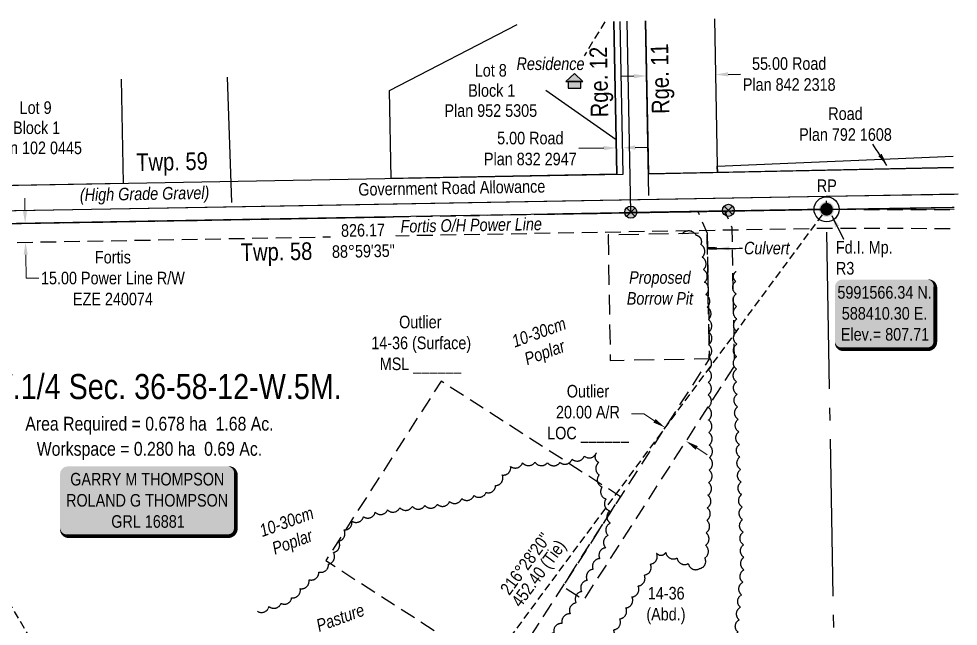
# Model space of a CAD drawing. Extents: x 586843 to 589212, y 5989473 to 5991718.
# Drawn here: x 587767 to 588515, y 5991234 to 5991718 of the extents above; entities that cross this region are included whole.
import ezdxf
from ezdxf.enums import TextEntityAlignment as Align

# ---------------------------------------------------------------- set-up
doc = ezdxf.new("R2010")
doc.units = 0
doc.header["$LTSCALE"] = 5
doc.header["$PDSIZE"] = 0.5
for name, pattern in [('0', [1, 1, 0]), ('foc-ACCESSROAD', [3.75, 2.5, -1.25]), ('foc-FLOWLINE', [3.75, 2.5, -1.25]), ('foc-QUARTERLINE', [33, 25, -3, 2, -3]), ('foc-TIELINE', [1.875, 1.25, -0.625]), ('HIDDEN2', [4.7625, 3.175, -1.5875]), ('POWERLINE5', [7.8, 2.4, -0.6, 0.6, -0.6, 0.6, -0.6, 2.4]), ('UG_PIPE', [1.875, 1.25, -0.625])]:
    doc.linetypes.add(name, pattern=pattern)
doc.layers.get('Defpoints').update_dxf_attribs({"color": 9})
for name, color, linetype in [('35', 37, 'Continuous'), ('AS-OWNER', 7, 'Continuous'), ('AS-PIPE-UG', 44, 'UG_PIPE'), ('AS-POWER', 104, 'foc-POWER'), ('AS-POWER-EXISTING', 72, 'POWERLINE5'), ('AS-RESIDENCE', 14, 'Continuous'), ('AS-TELUS', 224, 'foc-TEL'), ('C-AR', 13, 'foc-ACCESSROAD'), ('C-SYMBOL', 7, 'Continuous'), ('C-WS', 13, 'foc-ACCESSROAD'), ('CG-NOTES', 7, 'Continuous'), ('D-TXT', 6, 'Continuous'), ('DETAIL-T', 7, 'Continuous'), ('F-EZE', 190, 'foc-FLOWLINE'), ('L-AREAREQUIRED', 7, 'Continuous'), ('L-AREAWORK', 7, 'Continuous'), ('L-BD', 7, 'Continuous'), ('L-BD1', 253, 'Continuous'), ('L-MON', 1, 'Continuous'), ('L-ROAD-T', 7, 'Continuous'), ('L-SEC', 7, 'Continuous'), ('L-SECQ', 8, 'foc-QUARTERLINE'), ('L-TIE', 7, 'foc-TIELINE'), ('L-TITLEDB', 4, 'Continuous'), ('L-TITLEDB-T', 4, 'Continuous'), ('T-BUSH', 110, '0'), ('T-BUSH-T', 110, 'Continuous'), ('T-EXISTING RTF', 220, 'HIDDEN2'), ('T-EXISTING RTF-T', 220, 'Continuous')]:
    doc.layers.add(name, color=color, linetype=linetype)
for name, color, linetype, lineweight in [('AS-GENERAL', 48, 'Continuous', 18), ('C-AR-T', 13, 'Continuous', 9), ('C-WS-T', 13, 'Continuous', 9), ('F-RW-T', 190, 'Continuous', 9), ('F-WS-T', 190, 'Continuous', 9), ('T-TEXT', 48, 'Continuous', 18)]:
    doc.layers.add(name, color=color, linetype=linetype, lineweight=lineweight)
doc.layers.add('P-POWER BUFFER-T', color=7, linetype='Continuous', true_color=0x007000)
doc.styles.add('100L', font='ARIALN.TTF', dxfattribs={"height": 11})
doc.styles.add('175L', font='ARIALN.TTF', dxfattribs={"height": 20})
doc.styles.add('80', font='ARIALN.TTF', dxfattribs={"height": 10})
doc.styles.add('80CG', font='ARIALN.TTF', dxfattribs={"height": 10})
doc.styles.add('80L', font='ARIALN.TTF', dxfattribs={"height": 10})
doc.styles.add('80LS', font='ARIALNI.TTF', dxfattribs={"height": 10})
doc.styles.add('foc-LtypeFont', font='ARIALN.TTF', dxfattribs={"height": 7.35})
doc.linetypes.add('foc-POWER', pattern='A,6,-1,["P",foc-LtypeFont,S=0.2,R=0,X=-0.625,Y=-0.75],-1.24,4', length=12.24)
doc.linetypes.add('foc-POWER-NOLINE', pattern='A,0,-4,["P",foc-LtypeFont,S=0.2,R=0,X=-0.625,Y=-0.75],-8.24', length=12.24)
doc.linetypes.add('foc-TEL', pattern='A,2,-1,["T",foc-LtypeFont,S=0.2,R=0,X=-0.425,Y=-0.75],-1.24,8', length=12.24)
doc.linetypes.add('foc-TEL-NOLINE', pattern='A,0,-2,["T",foc-LtypeFont,S=0.2,R=0,X=-0.425,Y=-0.75],-10.24', length=12.24)
doc.dimstyles.new('Compass 5 000', dxfattribs={"dimscale": 5, "dimtxt": 9, "dimasz": 2, "dimexe": 0.2, "dimexo": 0.0625, "dimgap": 0.5, "dimtad": 0, "dimtih": 1, "dimtoh": 1, "dimzin": 0, "dimdsep": 46, "dimtxsty": '80CG', "dimcen": 0.1, "dimse1": 1, "dimse2": 1, "dimclrd": 256, "dimclrt": 256, "dimaunit": 1, "dimadec": 4, "dimazin": 0, "dimtfac": 0.06, "dimtofl": 0, "dimtmove": 0, "dimatfit": 1, "dimfxl": 0.2, "dimtolj": 1, "dimtzin": 0, "dimlwd": -1, "dimarcsym": 0})

# ---------------------------------------------------------------- blocks, each defined once
blk = doc.blocks.new('*D383')
at = {"layer": 'Defpoints', "color": 0, "transparency": 16777216}
for p in [(588196.05, 5991562.48), (588196.31, 5991547.49), (587772.01, 5991540.12)]:
    blk.add_point(p, dxfattribs=at)
at = {"layer": 'F-RW-T', "transparency": 16777216}
for p, q in [((587771.58, 5991565.11), (587771.4, 5991575.1)), ((587772.18, 5991530.12), (587772.51, 5991511.5)), ((587772.51, 5991511.5), (587782.51, 5991511.5))]:
    blk.add_line(p, q, dxfattribs=at)
for points in [[(587773.24, 5991565.14), (587769.91, 5991565.08), (587771.75, 5991555.11)], [(587773.85, 5991530.15), (587770.52, 5991530.09), (587772.01, 5991540.12)]]:
    blk.add_solid(points, dxfattribs=at)
at = {"layer": 'F-RW-T', "transparency": 16777216, "insert": (587841.65, 5991511.5), "char_height": 10, "attachment_point": 5, "style": '80CG'}
blk.add_mtext('\\A1;Fortis\\P15.00 Power Line R/W\\PEZE 240074', dxfattribs=at)
blk = doc.blocks.new('*D387')
at = {"layer": 'Defpoints', "color": 0, "transparency": 16777216}
for p in [(588321.78, 5991673.61), (588267.17, 5991654.03), (588322.13, 5991655.1)]:
    blk.add_point(p, dxfattribs=at)
at = {"layer": 'L-TITLEDB-T', "transparency": 16777216}
for p, q in [((588331.77, 5991673.81), (588341.77, 5991674)), ((588256.82, 5991672.36), (588246.82, 5991672.16))]:
    blk.add_line(p, q, dxfattribs=at)
for points in [[(588256.78, 5991674.02), (588256.85, 5991670.69), (588266.81, 5991672.55)], [(588331.74, 5991675.47), (588331.81, 5991672.14), (588321.78, 5991673.61)]]:
    blk.add_solid(points, dxfattribs=at)
at = {"layer": 'L-TITLEDB-T', "transparency": 16777216, "insert": (588380.52, 5991674), "char_height": 10, "attachment_point": 5, "style": '80CG'}
blk.add_mtext('\\A1;55.00 Road\\PPlan 842 2318', dxfattribs=at)
blk = doc.blocks.new('*D388')
at = {"layer": 'Defpoints', "color": 0, "transparency": 16777216}
for p in [(588241.82, 5991666.32), (588246.82, 5991666.42), (588242.81, 5991615.24)]:
    blk.add_point(p, dxfattribs=at)
at = {"layer": 'L-TITLEDB-T', "transparency": 16777216}
for p, q in [((588232.81, 5991615.05), (588212.99, 5991614.66)), ((588257.8, 5991615.53), (588267.8, 5991615.72))]:
    blk.add_line(p, q, dxfattribs=at)
for points in [[(588232.78, 5991616.71), (588232.84, 5991613.38), (588242.81, 5991615.24)], [(588257.77, 5991617.19), (588257.84, 5991613.86), (588247.81, 5991615.34)]]:
    blk.add_solid(points, dxfattribs=at)
at = {"layer": 'L-TITLEDB-T', "transparency": 16777216, "insert": (588174.25, 5991614.66), "char_height": 10, "attachment_point": 5, "style": '80CG', "bg_fill": 3, "box_fill_scale": 1.1, "bg_fill_color": 256, "bg_fill_true_color": 13158600, "bg_fill_transparency": 0}
blk.add_mtext('\\A1;5.00 Road\\PPlan 832 2947', dxfattribs=at)
blk = doc.blocks.new('fdia')
at = {"color": 255, "const_width": 1}
blk.add_lwpolyline([(-0.5, 0, 1), (0.5, 0, 1)], format="xyb", close=True, dxfattribs=at)
blk = doc.blocks.new('Fdiaa')
blk.add_blockref('fdia', (0, 0))
blk = doc.blocks.new('fdib')
at = {"color": 1, "const_width": 1.6}
blk.add_lwpolyline([(-0.4, 0, 1), (0.4, 0, 1)], format="xyb", close=True, dxfattribs=at)
at = {"color": 1}
blk.add_circle((0, 0), 0.8, dxfattribs=at)
blk = doc.blocks.new('Fdibb')
blk.add_blockref('fdib', (0, 0))
blk = doc.blocks.new('fdicc')
for name in ['Fdibb', 'Fdiaa']:
    blk.add_blockref(name, (0, 0))
blk = doc.blocks.new('FDI')
blk.add_blockref('fdicc', (0, 0))
blk = doc.blocks.new('POWERPOLE')
h = blk.add_hatch(color=255)
edge = h.paths.add_edge_path()
edge.add_arc((0, 0), 0.96, 0, 360)
at = {"linetype": 'Continuous'}
for p, q in [((0.68, -0.68), (-0.68, 0.68)), ((-0.68, -0.68), (0.68, 0.68))]:
    blk.add_line(p, q, dxfattribs=at)
blk.add_circle((0, 0), 0.96, dxfattribs=at)
blk = doc.blocks.new('*D389')
at = {"layer": 'C-AR-T', "transparency": 16777216}
for p, q in [((588264.76, 5991403.34), (588254.76, 5991403.34)), ((588273.17, 5991397.92), (588264.76, 5991403.34)), ((588306.79, 5991376.27), (588315.2, 5991370.85))]:
    blk.add_line(p, q, dxfattribs=at)
for points in [[(588274.07, 5991399.32), (588272.27, 5991396.52), (588281.58, 5991392.51)], [(588307.69, 5991377.67), (588305.89, 5991374.87), (588298.38, 5991381.68)]]:
    blk.add_solid(points, dxfattribs=at)
at = {"layer": 'Defpoints', "color": 0, "transparency": 16777216}
for p in [(588281.58, 5991392.51), (588276.1, 5991384.01), (588292.91, 5991373.18)]:
    blk.add_point(p, dxfattribs=at)
at = {"layer": 'C-AR-T', "transparency": 16777216, "insert": (588220.16, 5991403.34), "char_height": 10, "attachment_point": 5, "style": '80CG'}
blk.add_mtext('\\A1;Outlier\\P20.00 A/R\\PLOC ______', dxfattribs=at)
blk = doc.blocks.new('*U391')
h = blk.add_hatch(color=254)
edge = h.paths.add_edge_path()
edge.add_line((-34, -28.5), (34, -28.5))
edge.add_arc((34, -22.5), 6, 270, 360)
edge.add_line((40, -22.5), (40, 21))
edge.add_arc((34, 21), 6, 0, 90)
edge.add_line((34, 27), (-34, 27))
edge.add_arc((-34, 21), 6, 90, 180)
edge.add_line((-40, 21), (-40, -22.5))
edge.add_arc((-34, -22.5), 6, 180, 270)
at = {"color": 1, "flags": 128}
blk.add_lwpolyline([(-34, -28.5, 3, 3, 0), (34, -28.5, 3, 3, 0.414214), (40, -22.5, 3, 3, 0), (40, 21, 3, 0, 0.414214), (34, 27, 0, 0, 0), (-34, 27, 0, 0, 0.414214), (-40, 21, 0, 0, 0), (-40, -22.5, 0, 3, 0.414214)], format="xyseb", close=True, dxfattribs=at)
blk.add_lwpolyline([(-34.41, -21.21, 0, 10, 0), (0, 0, 5, 5, 0)], format="xyseb", dxfattribs=at)
at = {"color": 1, "style": '80'}
blk.add_attdef('ENTER_TEXT_001', (-36.68, -4.99), '', height=10, dxfattribs=at)
blk = doc.blocks.new('*U395')
h = blk.add_hatch(color=59)
edge = h.paths.add_edge_path()
edge.add_line((-64, -28.5), (64, -28.5))
edge.add_arc((64, -22.5), 6, 270, 360)
edge.add_line((70, -22.5), (70, 21))
edge.add_arc((64, 21), 6, 0, 90)
edge.add_line((64, 27), (-64, 27))
edge.add_arc((-64, 21), 6, 90, 180)
edge.add_line((-70, 21), (-70, -22.5))
edge.add_arc((-64, -22.5), 6, 180, 270)
at = {"color": 1, "flags": 128}
blk.add_lwpolyline([(-64, -28.5, 3, 3, 0), (64, -28.5, 3, 3, 0.414214), (70, -22.5, 3, 3, 0), (70, 21, 3, 0, 0.414214), (64, 27, 0, 0, 0), (-64, 27, 0, 0, 0.414214), (-70, 21, 0, 0, 0), (-70, -22.5, 0, 3, 0.414214)], format="xyseb", close=True, dxfattribs=at)
blk.add_lwpolyline([(-58.76, -20.99, 0, 7.5, 0), (0, 0, 0, 0, 0)], format="xyseb", dxfattribs=at)
at = {"color": 1, "style": '80'}
blk.add_attdef('ENTER_TEXT_001', (-36.68, -4.99), '', height=10, dxfattribs=at)
blk = doc.blocks.new('*U449')
at = {"layer": '35', "color": 3}
blk.add_circle((0, 0), 10, dxfattribs=at)
at = {"layer": '35', "color": 3, "style": '80'}
blk.add_attdef('RP_001', (-7.75, 13.78), '', height=10, dxfattribs=at)
blk = doc.blocks.new('res_occ')
for points in [[(0.1, 0.89), (-1.26, -0.37), (1.46, -0.37)], [(-0.9, -1.43), (1.1, -1.43), (1.1, -0.37), (-0.9, -0.37)]]:
    blk.add_hatch(color=14).paths.add_polyline_path(points)
at = {"color": 14}
for points in [[(0.1, 0.89), (-1.26, -0.37), (1.46, -0.37)], [(-0.9, -1.43), (1.1, -1.43), (1.1, -0.37), (-0.9, -0.37)]]:
    blk.add_lwpolyline(points, close=True, dxfattribs=at)

msp = doc.modelspace()

# ---------------------------------------------------------------- linework, layer by layer
at = {"flags": 128}
msp.add_lwpolyline([(588254.265, 5991564.033), (588332.055, 5991565.487)], dxfattribs=at)
at = {"layer": 'AS-GENERAL', "const_width": 1.999, "flags": 128}
msp.add_lwpolyline([(588322.945, 5991535.156), (588316.056, 5991535.23)], dxfattribs=at)
at = {"layer": 'AS-PIPE-UG', "flags": 128}
msp.add_lwpolyline([(588233.603, 5991715.571), (588217.093, 5991688.599)], dxfattribs=at)
at = {"layer": 'AS-POWER', "flags": 128}
msp.add_lwpolyline([(588254.265, 5991564.033), (588251.326, 5991716.074)], dxfattribs=at)
at = {"layer": 'AS-POWER', "linetype": 'foc-POWER-NOLINE', "flags": 128}
msp.add_lwpolyline([(587461.724, 5991549.57), (587616.812, 5991552.381), (588512.051, 5991568.094)], dxfattribs=at)
at = {"layer": 'AS-TELUS', "linetype": 'foc-TEL-NOLINE', "flags": 128}
for points in [[(588268.653, 5991577.392), (588265.964, 5991716.49)], [(587455.485, 5991559.82), (587589.582, 5991562.262), (587609.688, 5991562.616), (588008.634, 5991569.634), (588515.19, 5991578.546)]]:
    msp.add_lwpolyline(points, dxfattribs=at)
at = {"layer": 'AS-TELUS', "flags": 128}
for points in [[(587936.344, 5991571.613), (587933.072, 5991671.483)], [(588186.693, 5991661.13), (588242.682, 5991621.872)]]:
    msp.add_lwpolyline(points, dxfattribs=at)
at = {"layer": 'C-AR', "flags": 128}
msp.add_lwpolyline([(588315.154, 5991547.317), (588316.913, 5991447.375), (588200.102, 5991266.002), (588216.909, 5991255.178), (588337.008, 5991441.655), (588335.073, 5991551.648), (588329.302, 5991564.915), (588307.667, 5991564.534), (588315.156, 5991547.317)], close=True, dxfattribs=at)
at = {"layer": 'L-SEC'}
msp.add_line((588410.108, 5991576.697), (588511.835, 5991578.487), dxfattribs=at)
at = {"layer": 'L-SEC', "flags": 128}
for points in [[(588248.214, 5991594.277), (588245.863, 5991715.919)], [(588265.964, 5991716.49), (588268.319, 5991594.675)], [(588268.319, 5991594.675), (588511.4, 5991599.488)], [(587590.927, 5991582.437), (588248.214, 5991594.277)]]:
    msp.add_lwpolyline(points, dxfattribs=at)
at = {"layer": 'L-SECQ'}
msp.add_line((588424.034, 5990763.32), (588410.108, 5991576.697), dxfattribs=at)
at = {"layer": 'L-TITLEDB'}
for points in [[(588240.865, 5991715.777), (588243.217, 5991594.187), (588063.351, 5991590.948), (588062.081, 5991660.903), (588163.866, 5991713.589)], [(588243.217, 5991594.187), (588240.866, 5991715.777)], [(588320.917, 5991718.051), (588323.184, 5991600.761), (588323.281, 5991595.763), (588268.319, 5991594.675), (588265.964, 5991716.49)], [(588511.4, 5991599.488), (588323.281, 5991595.763), (588323.184, 5991600.761), (588511.209, 5991608.715)], [(588512.092, 5991566.095), (588410.301, 5991566.326), (588510.243, 5991568.062), (588512.051, 5991568.094)]]:
    msp.add_lwpolyline(points, dxfattribs=at)
at = {"layer": 'L-TITLEDB', "flags": 128}
msp.add_lwpolyline([(587731.316, 5991667.948), (587732.022, 5991634.967), (587599.124, 5991632.563), (587600.013, 5991582.601), (587849.96, 5991587.104), (587848.467, 5991670.001)], dxfattribs=at)
at = {"layer": 'P-POWER BUFFER-T'}
for p, q in [((588364.499, 5991679.993), (588364.499, 5991680.992)), ((588364, 5991680.492), (588364.999, 5991680.492))]:
    msp.add_line(p, q, dxfattribs=at)
at = {"layer": 'T-BUSH', "flags": 128}
for points in [[(588320.184, 5990915.724, 0.5205671), (588330.093, 5990914.407, 0.5205671), (588331.165, 5990922.055, 0.5205671), (588329.991, 5990931.981, 0.5205671), (588328.808, 5990941.907, 0.5205671), (588327.623, 5990951.832, 0.5205671), (588326.437, 5990961.757, 0.5205671), (588325.251, 5990971.682, 0.5205671), (588324.065, 5990981.608, 0.5205671), (588322.88, 5990991.533, 0.5205671), (588321.694, 5991001.458, 0.5205671), (588320.508, 5991011.383, 0.5205671), (588319.322, 5991021.308, 0.5205671), (588317.938, 5991031.207, 0.5205671), (588316.474, 5991041.095, 0.5205671), (588315.011, 5991050.983, 0.5205671), (588313.547, 5991060.871, 0.5205671), (588312.084, 5991070.759, 0.5205671), (588311.153, 5991080.709, 0.5205671), (588310.283, 5991090.667, 0.5205671), (588309.412, 5991100.625, 0.5205671), (588308.542, 5991110.583, 0.5205671), (588307.671, 5991120.54, 0.5205671), (588306.801, 5991130.498, 0.5205671), (588305.931, 5991140.456, 0.5205671), (588300.865, 5991147.841, 0.5205671), (588292.383, 5991153.129, 0.5205671), (588283.902, 5991158.418, 0.5205671), (588275.42, 5991163.707, 0.5205671), (588267.069, 5991169.196, 0.5205671), (588258.855, 5991174.892, 0.5205671), (588250.642, 5991180.588, 0.5205671), (588242.428, 5991186.285, 0.5205671), (588234.214, 5991191.981, 0.5205671), (588226, 5991197.677, 0.5205671), (588225.937, 5991205.255, 0.5205671), (588230.824, 5991213.975, 0.5205671), (588235.71, 5991222.694, 0.5205671), (588240.597, 5991231.414, 0.5205671), (588245.483, 5991240.134, 0.5205671), (588250.369, 5991248.854, 0.5205671), (588255.256, 5991257.574, 0.5205671), (588260.142, 5991266.294, 0.5205671), (588265.029, 5991275.014, 0.5205671), (588269.915, 5991283.734, 0.5205671), (588274.801, 5991292.454, 0.5205671), (588282.219, 5991293.011, 0.5205671), (588291.181, 5991288.584, 0.5205671), (588300.143, 5991284.158, 0.5205671), (588309.015, 5991280.136, 0.5205671), (588313.305, 5991288.688, 0.5205671), (588313.794, 5991298.672, 0.5205671), (588314.283, 5991308.656, 0.5205671), (588314.771, 5991318.639, 0.5205671), (588315.26, 5991328.623, 0.5205671), (588315.749, 5991338.607, 0.5205671), (588316.237, 5991348.591, 0.5205671), (588316.726, 5991358.574, 0.5205671), (588316.895, 5991368.562, 0.5205671), (588316.66, 5991378.555, 0.5205671), (588316.426, 5991388.548, 0.5205671), (588316.191, 5991398.541, 0.5205671), (588315.957, 5991408.534, 0.5205671), (588315.867, 5991418.528, 0.5205671), (588315.968, 5991428.523, 0.5205671), (588316.07, 5991438.519, 0.5205671), (588316.172, 5991448.514, 0.5205671), (588316.274, 5991458.509, 0.5205671), (588316.376, 5991468.504, 0.5205671), (588316.117, 5991478.483, 0.5205671), (588315.13, 5991488.43, 0.5205671), (588314.143, 5991498.377, 0.5205671), (588313.156, 5991508.324, 0.5205671), (588312.169, 5991518.271, 0.5205671), (588311.181, 5991528.218, 0.5205671), (588310.194, 5991538.165, 0.5205671), (588306.522, 5991545.451, 0.5205671), (588295.087, 5991546.691, 0.5205671)], [(588359.433, 5990785.037, -0.5205671), (588358.213, 5990794.958, -0.5205671), (588356.994, 5990804.879, -0.5205671), (588355.774, 5990814.8, -0.5205671), (588354.554, 5990824.721, -0.5205671), (588353.334, 5990834.642, -0.5205671), (588352.023, 5990844.551, -0.5205671), (588350.702, 5990854.459, -0.5205671), (588349.381, 5990864.367, -0.5205671), (588348.059, 5990874.275, -0.5205671), (588346.738, 5990884.183, -0.5205671), (588345.417, 5990894.091, -0.5205671), (588344.254, 5990904.019, -0.5205671), (588343.189, 5990913.957, -0.5205671), (588342.123, 5990923.896, -0.5205671), (588341.058, 5990933.835, -0.5205671), (588339.992, 5990943.774, -0.5205671), (588338.927, 5990953.712, -0.5205671), (588337.861, 5990963.651, -0.5205671), (588336.796, 5990973.59, -0.5205671), (588335.73, 5990983.529, -0.5205671), (588334.665, 5990993.468, -0.5205671), (588333.599, 5991003.406, -0.5205671), (588332.534, 5991013.345, -0.5205671), (588331.468, 5991023.284, -0.5205671), (588330.403, 5991033.223, -0.5205671), (588329.337, 5991043.161, -0.5205671), (588328.272, 5991053.1, -0.5205671), (588327.206, 5991063.039, -0.5205671), (588326.1, 5991072.973, -0.5205671), (588324.842, 5991082.889, -0.5205671), (588323.583, 5991092.805, -0.5205671), (588322.325, 5991102.722, -0.5205671), (588321.067, 5991112.638, -0.5205671), (588319.808, 5991122.554, -0.5205671), (588318.55, 5991132.47, -0.5205671), (588322.057, 5991141.814, -0.5205671), (588325.626, 5991151.151, -0.5205671), (588329.196, 5991160.488, -0.5205671), (588331.78, 5991170.129, -0.5205671), (588334.105, 5991179.851, -0.5205671), (588335.966, 5991189.649, -0.5205671), (588336.909, 5991199.6, -0.5205671), (588337.852, 5991209.552, -0.5205671), (588338.795, 5991219.503, -0.5205671), (588339.737, 5991229.454, -0.5205671), (588340.68, 5991239.405, -0.5205671), (588341.623, 5991249.356, -0.5205671), (588342.566, 5991259.307, -0.5205671), (588343.509, 5991269.258, -0.5205671), (588344.452, 5991279.21, -0.5205671), (588344.475, 5991289.188, -0.5205671), (588344.125, 5991299.178, -0.5205671), (588343.775, 5991309.167, -0.5205671), (588343.425, 5991319.157, -0.5205671), (588343.075, 5991329.147, -0.5205671), (588342.658, 5991339.133, -0.5205671), (588342.197, 5991349.118, -0.5205671), (588341.737, 5991359.104, -0.5205671), (588341.276, 5991369.089, -0.5205671), (588340.815, 5991379.074, -0.5205671), (588340.354, 5991389.059, -0.5205671), (588339.893, 5991399.044, -0.5205671), (588339.433, 5991409.029, -0.5205671), (588338.972, 5991419.014, -0.5205671), (588338.511, 5991428.999, -0.5205671), (588338.579, 5991438.994, -0.5205671), (588338.663, 5991448.99, -0.5205671), (588338.747, 5991458.985, -0.5205671), (588338.831, 5991468.98, -0.5205671), (588338.915, 5991478.976, -0.5205671), (588338.64, 5991488.966, -0.5205671), (588338.29, 5991498.956, -0.5205671), (588337.94, 5991508.946, -0.5205671), (588338.295, 5991516.865, -0.5205671)], [(587956.766, 5991246.177, 0.5205671), (587965.999, 5991250.007, 0.5205671), (587975.639, 5991252.483, 0.5205671), (587984.071, 5991256.877, 0.5205671), (587990.884, 5991264.192, 0.5205671), (587997.867, 5991271.32, 0.5205671), (588005.763, 5991277.448, 0.5205671), (588013.423, 5991283.76, 0.5205671), (588017.347, 5991292.953, 0.5205671), (588021.516, 5991302.037, 0.5205671), (588025.763, 5991311.085, 0.5205671), (588031.973, 5991318.003, 0.5205671), (588041.34, 5991321.494, 0.5205671), (588050.706, 5991324.984, 0.5205671), (588060.506, 5991326.887, 0.5205671), (588070.348, 5991328.633, 0.5205671), (588080.278, 5991329.693, 0.5205671), (588090.241, 5991330.498, 0.5205671), (588100.205, 5991331.303, 0.5205671), (588109.935, 5991333.535, 0.5205671), (588119.638, 5991335.937, 0.5205671), (588129.324, 5991338.407, 0.5205671), (588139.005, 5991340.892, 0.5205671), (588146.566, 5991346.299, 0.5205671), (588151.925, 5991354.736, 0.5205671), (588158.514, 5991361.56, 0.5205671), (588168.072, 5991364.483, 0.5205671), (588177.935, 5991365.003, 0.5205671), (588187.92, 5991364.548, 0.5205671), (588197.836, 5991364.752, 0.5205671), (588207.512, 5991367.264, 0.5205671), (588217.187, 5991369.775, 0.5205671), (588226.862, 5991372.286, 0.5205671), (588228.914, 5991364.768, 0.5205671), (588229.085, 5991354.773, 0.5205671), (588231.455, 5991345.142, 0.5205671), (588234.507, 5991335.624, 0.5205671), (588237.559, 5991326.106, 0.5205671), (588237.97, 5991316.421, 0.5205671), (588236.138, 5991306.594, 0.5205671), (588234.306, 5991296.768, 0.5205671), (588229.536, 5991288.087, 0.5205671), (588224.232, 5991279.614, 0.5205671), (588219.515, 5991270.816, 0.5205671), (588215.134, 5991261.832, 0.5205671), (588210.754, 5991252.847, 0.5205671), (588206.065, 5991244.064, 0.5205671), (588199.567, 5991236.469, 0.5205671), (588193.068, 5991228.874, 0.5205671), (588188.227, 5991220.429, 0.5205671), (588185.851, 5991210.72, 0.5205671), (588182.274, 5991201.658, 0.5205671), (588175.468, 5991194.338, 0.5205671), (588168.452, 5991187.268, 0.5205671), (588160.045, 5991181.861, 0.5205671), (588154.558, 5991173.776, 0.5205671), (588149.738, 5991165.021, 0.5205671), (588144.787, 5991156.337, 0.5205671), (588139.879, 5991147.63, 0.5205671), (588135.225, 5991138.784, 0.5205671), (588130.572, 5991129.937, 0.5205671), (588125.858, 5991121.124, 0.5205671), (588121.023, 5991112.375, 0.5205671), (588116.189, 5991103.626, 0.5205671), (588111.354, 5991094.877, 0.5205671), (588102.322, 5991090.668, 0.5205671), (588093.729, 5991085.742, 0.5205671), (588088.637, 5991077.686, 0.5205671), (588086.222, 5991067.986, 0.5205671), (588083.807, 5991058.286, 0.5205671), (588081.393, 5991048.587, 0.5205671), (588077.616, 5991039.349, 0.5205671), (588073.631, 5991030.182, 0.5205671), (588069.724, 5991020.987, 0.5205671), (588066.907, 5991011.396, 0.5205671), (588065.077, 5991001.661, 0.5205671), (588065.029, 5990991.666, 0.5205671), (588064.982, 5990981.67, 0.5205671), (588064.69, 5990971.685, 0.5205671), (588063.844, 5990961.726, 0.5205671), (588062.997, 5990951.766, 0.5205671), (588062.151, 5990941.806, 0.5205671), (588061.305, 5990931.846, 0.5205671), (588056.878, 5990923.143, 0.5205671), (588053.808, 5990913.939, 0.5205671), (588052.787, 5990903.996, 0.5205671), (588053.508, 5990894.346, 0.5205671), (588057.733, 5990885.287, 0.5205671), (588061.907, 5990876.211, 0.5205671), (588064.138, 5990866.467, 0.5205671), (588064.008, 5990857.913, 0.5205671), (588054.851, 5990853.906, 0.5205671), (588045.078, 5990851.964, 0.5205671), (588035.22, 5990850.308, 0.5205671), (588025.363, 5990848.652, 0.5205671), (588015.895, 5990845.532, 0.5205671), (588007.459, 5990841.124, 0.5205671), (588003.999, 5990831.978, 0.5205671)]]:
    msp.add_lwpolyline(points, format="xyb", dxfattribs=at)
at = {"layer": 'T-EXISTING RTF', "flags": 128}
msp.add_lwpolyline([(588236.2, 5991545.929), (588237.959, 5991445.986), (588316.913, 5991447.375), (588315.154, 5991547.317)], close=True, dxfattribs=at)

# ---------------------------------------------------------------- block references
at = {"layer": 'AS-OWNER'}
ref = msp.add_blockref('*U395', (587869.579, 5991334.544), dxfattribs=dict(at, xscale=0.99957256, yscale=0.99957256, zscale=0.99957256))
ref.add_attrib('ENTER_TEXT_001', 'GARRY M THOMPSON', (587807.654, 5991346.383), dxfattribs={"layer": '0', "color": 1, "height": 9.99573, "style": '80'})
ref.add_attrib('ENTER_TEXT_002', 'ROLAND G THOMPSON', (587804.347, 5991329.547), dxfattribs={"layer": '0', "color": 1, "height": 9.99573, "style": '80'})
ref.add_attrib('ENTER_TEXT_003', 'GRL 16881', (587840.341, 5991312.71), dxfattribs={"layer": '0', "color": 1, "height": 9.9957, "style": '80'})
at = {"layer": 'AS-POWER-EXISTING', "xscale": 4.999999999999988, "yscale": 4.999999999999988, "zscale": 4.999999999999988}
for p in [(588254.265, 5991564.033), (588332.055, 5991565.487)]:
    msp.add_blockref('POWERPOLE', p, dxfattribs=at)
at = {"layer": 'CG-NOTES'}
msp.add_blockref('*U449', (588410.299, 5991566.34), dxfattribs=at).add_auto_attribs({'RP_001': 'RP'})
at = {"layer": 'DETAIL-T'}
ref = msp.add_blockref('*U391', (588456.95, 5991483.377), dxfattribs=dict(at, xscale=0.99957256, yscale=0.99957256, zscale=0.99957256))
ref.add_attrib('ENTER_TEXT_001', '5991566.34 N.', (588418.951, 5991495.147), dxfattribs={"layer": '0', "color": 1, "height": 9.99573, "style": '80'})
ref.add_attrib('ENTER_TEXT_002', '588410.30 E.', (588422.449, 5991478.447), dxfattribs={"layer": '0', "color": 1, "height": 9.99573, "style": '80'})
ref.add_attrib('ENTER_TEXT_003', 'Elev.= 807.71', (588421.682, 5991461.747), dxfattribs={"layer": '0', "color": 1, "height": 9.99573, "style": '80'})
at = {"layer": 'L-MON'}
for p, xscale, yscale, zscale in [((588410.299, 5991566.34), 4.999999999999988, 4.999999999999988, 4.999999999999988), ((588410.301, 5991566.326), 4.99999999999998, 4.99999999999998, 4.99999999999998)]:
    msp.add_blockref('FDI', p, dxfattribs=dict(at, xscale=xscale, yscale=yscale, zscale=zscale))

# ---------------------------------------------------------------- texts
at = {"layer": 'AS-RESIDENCE', "insert": (588163.061, 5991687.255), "char_height": 9.99569, "width": 53.70577, "attachment_point": 1, "style": '80L'}
msp.add_mtext('\\pi0.22044;{\\fArial Narrow|b0|i1|c0|p34;Residence}', dxfattribs=at)
at = {"layer": 'C-SYMBOL', "color": 3, "insert": (587870.64, 5991435.147), "char_height": 19.99138, "width": 308.27731, "attachment_point": 2, "style": '175L', "bg_fill": 3, "box_fill_scale": 1.15, "bg_fill_color": 256, "bg_fill_true_color": 256, "bg_fill_transparency": 0}
msp.add_mtext('N.W.1/4 Sec. 36-58-12-W.5M.', dxfattribs=at)
at = {"layer": 'C-WS-T', "insert": (588040.84, 5991481.586), "char_height": 9.99573, "attachment_point": 1, "style": '80L'}
msp.add_mtext_dynamic_manual_height_columns('\\pi28.856;Outlier\\P\\pi6.6929;14-36 (Surface)\\P\\pi13.436;MSL ______', width=91.01965, gutter_width=50, heights=[0], dxfattribs=at)
at = {"layer": 'D-TXT', "color": 3, "attachment_point": 1, "style": '80L'}
for s, width, gutter_width, insert, char_height, rotation in [('Rge. 11', 63.86109, 47.5, (588271.11, 5991642.163), 14, 91.107778), ('Rge. 12', 73.75526, 47.5, (588222.41, 5991639.467), 14, 91.107778), ('Twp. 58', 56.44036, 47.48, (587943.392, 5991539.075), 13.994, 0.995463)]:
    msp.add_mtext_dynamic_manual_height_columns(s, width=width, gutter_width=gutter_width, heights=[0], dxfattribs=dict(at, insert=insert, char_height=char_height, rotation=rotation))
at = {"layer": 'F-WS-T', "insert": (588266.334, 5991265.557), "char_height": 9.99569, "width": 30.59158, "attachment_point": 1, "style": '80L'}
msp.add_mtext('\\pi1.5398;14-36\\P\\pi0.39771;(Abd.)', dxfattribs=at)
at = {"layer": 'L-AREAREQUIRED', "color": 5, "style": '100L'}
msp.add_text('Area Required = 0.678 ha  1.68 Ac.', height=10.99526, dxfattribs=at).set_placement((587870.77, 5991386.747), align=Align.BOTTOM_CENTER)
at = {"layer": 'L-AREAWORK', "color": 5, "style": '100L'}
msp.add_text('Workspace = 0.280 ha  0.69 Ac.', height=10.99526, dxfattribs=at).set_placement((587870.77, 5991366.756), align=Align.BOTTOM_CENTER)
at = {"layer": 'L-BD1', "style": '80L'}
for s, p in [("216°28'20''", (588170.353, 5991284.116)), ('452.40 (Tie)', (588181.807, 5991275.648))]:
    msp.add_text(s, height=9.99573, rotation=53.5273, dxfattribs=at).set_placement(p, align=Align.MIDDLE)
at = {"layer": 'L-ROAD-T', "style": '80L'}
msp.add_text('Government Road Allowance', height=10, rotation=0.995496, dxfattribs=at).set_placement((588111.657, 5991583.411), align=Align.MIDDLE_CENTER)
at = {"layer": 'L-TITLEDB', "insert": (588425.362, 5991634.121), "char_height": 9.99569, "width": 78.32011, "attachment_point": 5, "style": '80CG'}
msp.add_mtext('\\A1;Road \\PPlan 792 1608', dxfattribs=at)
at = {"layer": 'L-TITLEDB-T', "char_height": 9.99569, "width": 74.23242, "attachment_point": 1, "line_spacing_factor": 0.961801, "style": '80L'}
for s, insert in [('\\pi25.048;Lot 8\\P\\pi19.821;Block 1\\P\\pi0.86308;Plan 952 5305', (588104.96, 5991682.014)), ('\\pi25.048;Lot 9\\P\\pi19.821;Block 1\\P\\pi0.86308;Plan 102 0445', (587742.267, 5991652.308))]:
    msp.add_mtext(s, dxfattribs=dict(at, insert=insert))
at = {"layer": 'T-BUSH-T', "char_height": 9.99573, "attachment_point": 1, "rotation": 20, "style": '80L'}
for insert in [(588154.411, 5991464.069), (587953.332, 5991313.187)]:
    msp.add_mtext_dynamic_manual_height_columns('\\pi4.2435;{\\fArial Narrow|b0|i1|c0|p34;10-30cm \\P\\pi8.805;Poplar}', width=51.14949, gutter_width=50, heights=[0], dxfattribs=dict(at, insert=insert))
at = {"layer": 'T-EXISTING RTF-T', "insert": (588250.799, 5991517.033), "char_height": 9.99573, "attachment_point": 1, "style": '80L'}
msp.add_mtext_dynamic_manual_height_columns('\\pi2.1751;{\\fArial Narrow|b0|i1|c0|p34;Proposed\\P\\pi0.31026;Borrow Pit}', width=53.37422, gutter_width=50, heights=[0], dxfattribs=at)
at = {"layer": 'T-TEXT', "style": '80LS'}
for s, rotation, p in [('(High Grade Gravel)', 0.995496, (587866.886, 5991578.763)), ('Pasture', 20, (588022.802, 5991241.099))]:
    msp.add_text(s, height=10, rotation=rotation, dxfattribs=at).set_placement(p, align=Align.MIDDLE_CENTER)
at = {"layer": 'T-TEXT', "insert": (588343.922, 5991540.458), "char_height": 9.99569, "width": 36.85764, "attachment_point": 1, "style": '80L'}
msp.add_mtext('\\pi0.59204;{\\fArial Narrow|b0|i1|c0|p34;Culvert}', dxfattribs=at)

# ---------------------------------------------------------------- dimensions: what is measured, and where the dimension line sits
at = {"layer": 'C-AR-T'}
dim = msp.add_linear_dim(base=(588281.576, 5991392.508), p1=(588292.91, 5991373.185), p2=(588276.103, 5991384.009), angle=147.216968, text='Outlier\\P20.00 A/R\\PLOC ______', dimstyle='Compass 5 000', dxfattribs=at)
dim.commit()
dim.dimension.update_dxf_attribs({"geometry": '*D389', "text_midpoint": (588220.157, 5991403.337), "dimtype": 161})
at = {"layer": 'L-TITLEDB-T'}
dim = msp.add_linear_dim(base=(588321.776, 5991673.613), p1=(588267.171, 5991654.034), p2=(588322.134, 5991655.097), angle=1.107475, text='55.00 Road\\PPlan 842 2318', dimstyle='Compass 5 000', dxfattribs=at)
dim.commit()
dim.dimension.update_dxf_attribs({"geometry": '*D387', "text_midpoint": (588380.521, 5991673.999), "dimtype": 161})

# ---------------------------------------------------------------- leaders
at = {"layer": 'L-TITLEDB', "path_type": 1}
msp.add_leader([(588458.448, 5991601.317), (588447.104, 5991618.127)], dimstyle='Compass 5 000', dxfattribs=at)
at = {"layer": 'T-TEXT', "path_type": 1}
msp.add_leader([(588322.825, 5991535.05), (588343.18, 5991535.28)], dimstyle='Compass 5 000', dxfattribs=at)

# ---------------------------------------------------------------- next in the draw order: linework, layer by layer
at = {"layer": 'C-WS', "flags": 128}
msp.add_lwpolyline([(588154.098, 5991194.571), (588246.106, 5991337.434), (588103.244, 5991429.442), (588011.235, 5991286.58)], close=True, dxfattribs=at)
at = {"layer": 'L-TIE', "flags": 128}
msp.add_lwpolyline([(588036.125, 5990779.33), (587584.609, 5991551.814)], dxfattribs=at)

# ---------------------------------------------------------------- next in the draw order: texts
at = {"layer": 'AS-POWER', "insert": (588070.427, 5991557.756), "char_height": 9.99569, "width": 112.45942, "attachment_point": 1, "rotation": 1.006865, "style": '80L', "bg_fill": 2}
msp.add_mtext('\\pi0.32953;{\\fArial Narrow|b0|i1|c0|p34;Fortis O/H Power Line}', dxfattribs=at)
at = {"layer": 'D-TXT', "color": 3, "insert": (587860.127, 5991610.826), "char_height": 13.994, "width": 57.93726, "attachment_point": 1, "rotation": 0.995463, "style": '80L', "bg_fill": 3, "box_fill_scale": 1.15, "bg_fill_color": 256, "bg_fill_true_color": 256, "bg_fill_transparency": 0}
msp.add_mtext('Twp. 59', dxfattribs=at)

# ---------------------------------------------------------------- next in the draw order: linework, layer by layer
at = {"layer": 'F-EZE', "flags": 128}
for points in [[(587615.003, 5991552.349), (588410.301, 5991566.326), (588512.092, 5991566.095)], [(587615.267, 5991537.357), (588410.416, 5991551.332), (588512.403, 5991551.101)]]:
    msp.add_lwpolyline(points, dxfattribs=at)
at = {"layer": 'L-SEC'}
msp.add_line((587609.688, 5991562.616), (588410.108, 5991576.697), dxfattribs=at)
at = {"layer": 'L-TIE', "flags": 128}
msp.add_lwpolyline([(588141.492, 5991202.69), (588410.301, 5991566.326)], dxfattribs=at)
at = {"layer": 'L-TITLEDB'}
msp.add_line((588410.299, 5991566.34), (587609.826, 5991552.258), dxfattribs=at)

# ---------------------------------------------------------------- next in the draw order: texts
at = {"layer": 'L-BD', "insert": (588040.838, 5991554.681), "char_height": 9.9957, "width": 49.61494, "attachment_point": 2, "rotation": 1.0079, "style": '80L', "bg_fill": 3, "box_fill_scale": 1.1, "bg_fill_color": 256, "bg_fill_transparency": 0}
msp.add_mtext('826.17\\P88°59\'35"', dxfattribs=at)
at = {"layer": 'L-MON', "insert": (588417.757, 5991541.048), "char_height": 9.9957, "width": 44.31009, "attachment_point": 1, "style": '80L', "bg_fill": 3, "box_fill_scale": 1.1, "bg_fill_color": 256, "bg_fill_transparency": 0}
msp.add_mtext('Fd.I. Mp.\\PR3', dxfattribs=at)

# ---------------------------------------------------------------- next in the draw order: dimensions: what is measured, and where the dimension line sits
at = {"layer": 'F-RW-T'}
dim = msp.add_linear_dim(base=(587772.01, 5991540.118), p1=(588196.052, 5991562.481), p2=(588196.313, 5991547.492), angle=270.995547, text='Fortis\\X15.00 Power Line R/W\\PEZE 240074', dimstyle='Compass 5 000', dxfattribs=at)
dim.commit()
dim.dimension.update_dxf_attribs({"geometry": '*D383', "text_midpoint": (587841.648, 5991511.498), "dimtype": 161})

# ---------------------------------------------------------------- next in the draw order: leaders
at = {"layer": 'L-MON', "path_type": 1}
msp.add_leader([(588414.359, 5991561.398), (588423.837, 5991542.596)], dimstyle='Compass 5 000', override={"dimgap": 0.5, "dimtad": 0}, dxfattribs=at)

# ---------------------------------------------------------------- next in the draw order: dimensions: what is measured, and where the dimension line sits
at = {"layer": 'L-TITLEDB-T'}
dim = msp.add_linear_dim(base=(588242.81, 5991615.238), p1=(588246.818, 5991666.421), p2=(588241.822, 5991666.324), angle=181.107429, text='5.00 Road\\PPlan 832 2947', dimstyle='Compass 5 000', override={"dimtfill": 1}, dxfattribs=at)
dim.commit()
dim.dimension.update_dxf_attribs({"geometry": '*D388', "text_midpoint": (588174.252, 5991614.662), "dimtype": 161})

# ---------------------------------------------------------------- next in the draw order: block references
at = {"layer": 'AS-RESIDENCE', "xscale": 4.999999999999995, "yscale": 4.999999999999995, "zscale": 4.999999999999995}
msp.add_blockref('res_occ', (588208.88, 5991669.96), dxfattribs=at)

doc.saveas('drawing.dxf')
